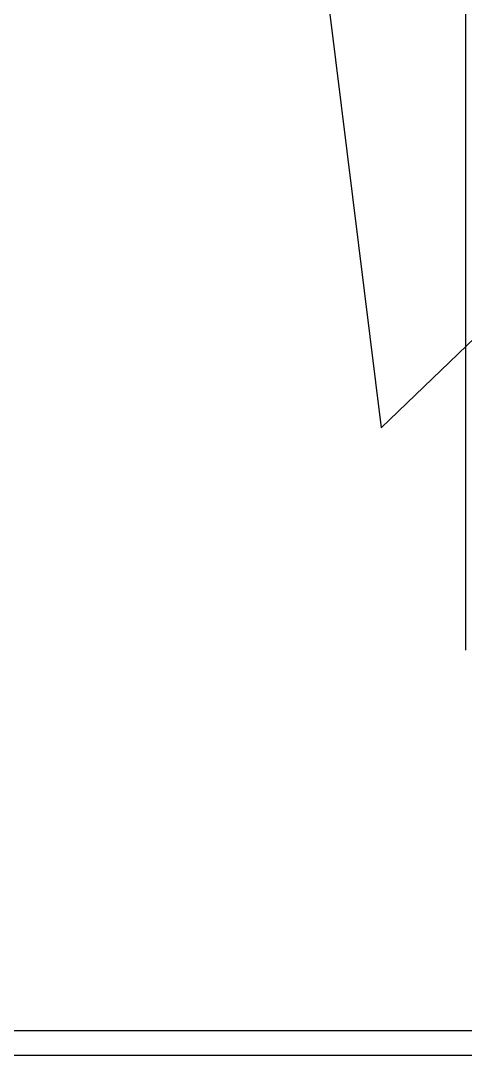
# Model space of a CAD drawing. Header units: millimetres. Extents: x -18594 to 273470, y -238787 to 48452.
# Drawn here: x 174748 to 174838, y -30450 to -30240.6 of the extents above; entities that cross this region are included whole.
import ezdxf

# ---------------------------------------------------------------- set-up
doc = ezdxf.new("R2010")
doc.units = ezdxf.units.MM
doc.layers.add('AM_BOR', color=4, linetype='Continuous', lineweight=25)
doc.layers.add('Xref AGV layout$0$Ndc8_F_TurnRightModerate', color=5, linetype='Continuous', true_color=0x0000ff)

# ---------------------------------------------------------------- blocks, each defined once
blk = doc.blocks.new('Xref AGV layout$0$A$C6D3E55E3')
at = {"color": 7, "linetype": 'Continuous', "lineweight": 25}
for p, q in [((3102.25, 1052.28), (3102.25, 871.82)), ((2308.91, 794.82), (3140.91, 794.82)), ((3140.26, 789.82), (2149.24, 789.82))]:
    blk.add_line(p, q, dxfattribs=at)
blk = doc.blocks.new('Xref AGV layout$0$AGV single fwd')
at = {"rotation": 180}
blk.add_blockref('Xref AGV layout$0$A$C6D3E55E3', (37023.03, -236789.55), dxfattribs=at)
blk = doc.blocks.new('Xref AGV layout')
at = {"layer": 'Xref AGV layout$0$Ndc8_F_TurnRightModerate'}
blk.add_lwpolyline([(175001, -30150), (174784, -30025), (174821, -30323), (175001, -30150)], dxfattribs=at)
at = {"rotation": 180}
blk.add_blockref('Xref AGV layout$0$AGV single fwd', (208758.83, -268029.38), dxfattribs=at)

msp = doc.modelspace()

# ---------------------------------------------------------------- block references
at = {"layer": 'AM_BOR'}
msp.add_blockref('Xref AGV layout', (0, 0), dxfattribs=at)

doc.saveas('drawing.dxf')
